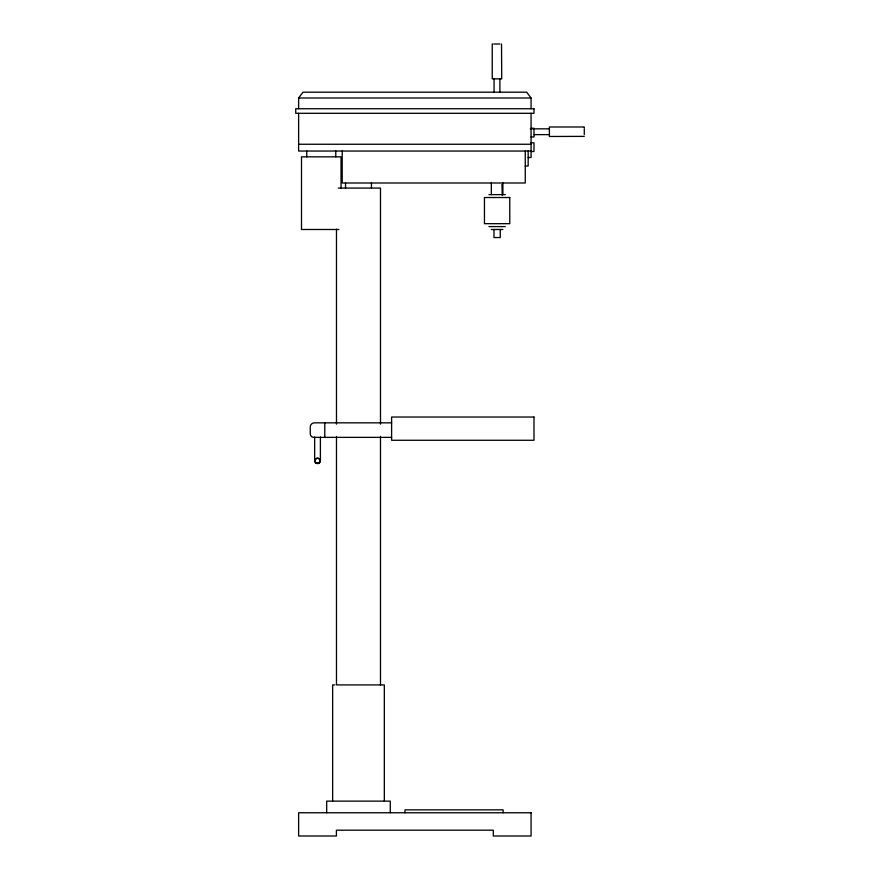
<?xml version="1.0" encoding="UTF-8"?>
<svg xmlns="http://www.w3.org/2000/svg" width="880" height="880" viewBox="0 0 880 880"><rect width="100%" height="100%" fill="white"/><g stroke="black" fill="none" stroke-linecap="round" stroke-linejoin="round"><path stroke-width="1.32" d="M298.628 108.746L298.628 97.999L303.028 92.191L526.68 92.191L531.069 97.999L531.069 108.746M492.943 44L492.239 44L492.239 78.87L501.721 78.87L501.523 44M494.076 44L499.884 44M298.628 97.999L531.069 97.999M531.069 128.26L533.984 128.26L533.984 136.972L531.069 136.972M530.266 128.832L549.406 128.832M534.369 134.629L549.406 134.629M531.069 142.791L533.984 142.791L533.984 151.503L531.069 151.503M298.628 144.254L531.069 144.254M531.069 151.041L298.628 151.041L298.628 113.3M528.165 157.498L531.069 157.498L531.069 113.3M525.261 166.034L528.165 166.034L528.165 150.843M501.952 184.591L502.26 195.327M338.305 188.067L380.49 188.067L380.49 424.138M488.95 194.623L505.274 194.623M488.95 226.589L505.274 226.589M338.888 229.493L301.499 229.493L301.499 156.849L341.033 156.849L341.033 188.375M491.337 229.493L502.887 229.493M391.611 422.84L314.479 422.84A4.224 4.224 0 0 0 310.255 427.064L310.255 433.697A3.674 3.674 0 0 0 313.929 437.371L391.611 437.371M334.774 684.915L332.64 684.915L332.64 801.13M584.276 127.754L584.276 126.984L549.406 126.984L549.406 136.477L584.276 136.378M584.276 128.832L584.276 134.629M525.261 151.041L525.261 182.996L342.21 182.996L342.21 151.041M503.107 812.757L503.107 809.853L404.976 809.853L404.976 812.757M502.887 182.996L502.887 194.623M500.258 229.493L500.258 237.545L493.966 237.545L493.966 229.493M499.884 78.87L499.884 92.543M494.076 78.87L494.076 92.543M491.337 182.996L491.337 194.623M390.28 812.757L390.28 801.13L326.689 801.13L326.689 812.757M384.329 801.13L384.329 684.915L336.479 684.915L336.479 436.491M380.49 436.491L380.49 684.915M371.448 182.996L371.448 188.067M345.532 182.996L345.532 188.067M336.479 229.24L336.479 424.138M335.775 151.041L335.775 156.849M324.786 422.84L324.786 437.371M320.386 436.997L320.386 460.724A2.871 2.871 0 0 1 317.526 463.595A2.871 2.871 0 0 1 314.655 460.724L314.655 436.997M306.757 151.041L306.757 156.849M533.984 108.746L295.724 108.746L295.724 113.3L533.984 113.3L533.984 108.746M509.773 197.527L484.451 197.527L484.451 223.674L509.773 223.674L509.773 197.527M533.984 417.032L391.611 417.032L391.611 440.275L533.984 440.275L533.984 417.032M531.069 812.757L298.628 812.757L298.628 836L336.402 836L336.402 830.192L493.306 830.192L493.306 836L531.069 836L531.069 812.757M315.997 462.858A2.629 2.629 0 0 0 320.133 460.988A2.629 2.629 0 0 0 316.437 458.337A2.629 2.629 0 0 0 315.997 462.858M316.129 462.671A2.398 2.398 0 0 0 319.913 460.966A2.398 2.398 0 0 0 316.536 458.535A2.398 2.398 0 0 0 316.129 462.671"/></g></svg>
